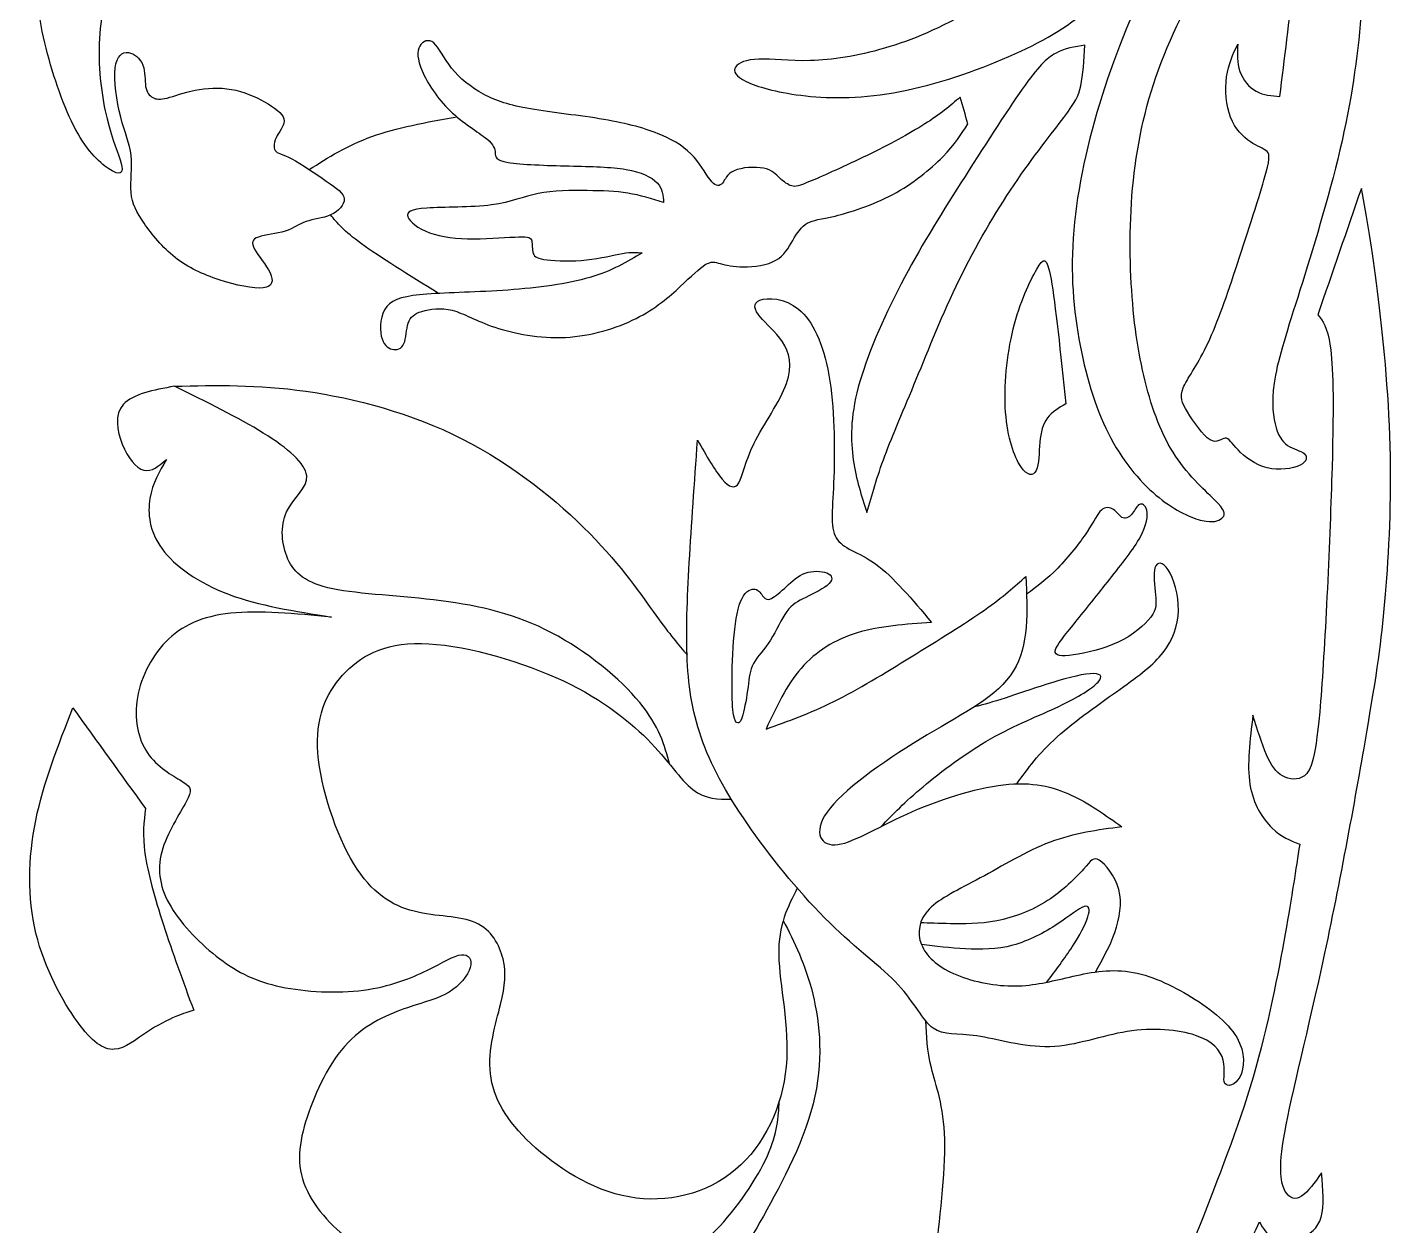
# Model space of a CAD drawing. Header units: millimetres. Extents: x 165 to 400, y 201 to 408.
# Drawn here: x 168.69 to 206.57, y 275.17 to 308.45 of the extents above; entities that cross this region are included whole.
import ezdxf

# ---------------------------------------------------------------- set-up
doc = ezdxf.new("R2010")
doc.units = ezdxf.units.MM
doc.layers.add('DV1_Layer_1', color=7, linetype='Continuous')

msp = doc.modelspace()

# ---------------------------------------------------------------- linework, layer by layer
at = {"layer": 'DV1_Layer_1', "color": 7, "linetype": 'Continuous'}
for points, knots in [([(176.991, 325.722), (176.309, 325.441), (175.386, 324.596), (173.395, 322.21), (172.327, 320.669), (171.489, 319.229), (170.65, 317.79), (170.042, 316.452), (169.625, 314.933), (169.208, 313.413), (168.984, 311.712), (168.949, 310.453), (168.914, 309.194), (169.069, 308.377), (169.297, 307.564), (169.524, 306.751), (169.825, 305.941), (170.163, 305.391), (170.5, 304.841), (170.874, 304.551), (171.089, 304.447), (171.304, 304.343), (171.361, 304.426), (171.297, 304.671), (171.233, 304.915), (171.05, 305.321), (170.906, 305.907), (170.763, 306.493), (170.659, 307.26), (170.716, 308.748), (170.876, 309.47), (171.044, 309.859), (171.212, 310.247), (171.386, 310.302), (171.575, 310.193), (171.763, 310.084), (171.965, 309.811), (172.167, 309.538), (172.352, 309.872), (172.538, 310.205), (172.746, 310.622), (172.955, 311.04), (173.186, 311.541), (173.375, 311.784), (173.563, 312.026), (173.709, 312.009), (173.809, 311.867), (173.91, 311.724), (173.966, 311.456), (174.022, 311.188), (174.309, 311.384), (174.595, 311.581), (174.888, 311.942), (175.18, 312.302), (175.479, 312.826), (175.713, 313.218), (175.947, 313.61), (176.116, 313.871), (176.286, 314.133), (176.405, 313.79), (176.525, 313.446), (176.693, 313.338), (176.862, 313.23), (177.079, 313.356), (177.267, 313.75), (177.454, 314.144), (177.613, 314.805), (177.69, 315.281), (177.768, 315.757), (177.766, 316.048), (177.948, 316.121), (178.13, 316.194), (178.497, 316.049), (178.746, 316.138), (178.995, 316.227), (179.126, 316.55), (179.165, 317.04), (179.204, 317.529), (179.149, 318.185), (179.149, 318.537), (179.15, 318.888), (179.204, 318.935), (179.459, 318.999), (179.659, 319.017), (179.787, 319.243), (179.915, 319.47), (179.972, 319.904), (179.889, 320.343), (179.806, 320.782), (179.584, 321.225), (179.604, 321.576), (179.624, 321.926), (179.886, 322.185), (179.98, 322.376), (180.074, 322.567), (179.999, 322.69), (179.919, 323.044), (179.84, 323.398), (179.756, 323.982), (179.529, 324.42), (179.302, 324.857), (178.931, 325.148), (178.524, 325.434), (178.117, 325.721), (177.674, 326.003), (176.991, 325.722)], [0, 0, 0, 0, 0.027027, 0.027027, 0.054054, 0.054054, 0.054054, 0.081081, 0.081081, 0.081081, 0.108108, 0.108108, 0.108108, 0.135135, 0.135135, 0.135135, 0.162162, 0.162162, 0.162162, 0.189189, 0.189189, 0.189189, 0.216216, 0.216216, 0.216216, 0.243243, 0.243243, 0.243243, 0.27027, 0.27027, 0.297297, 0.297297, 0.297297, 0.324324, 0.324324, 0.324324, 0.351351, 0.351351, 0.351351, 0.378378, 0.378378, 0.378378, 0.405405, 0.405405, 0.405405, 0.432432, 0.432432, 0.432432, 0.459459, 0.459459, 0.459459, 0.486486, 0.486486, 0.486486, 0.513514, 0.513514, 0.513514, 0.540541, 0.540541, 0.540541, 0.567568, 0.567568, 0.567568, 0.594595, 0.594595, 0.594595, 0.621622, 0.621622, 0.621622, 0.648649, 0.648649, 0.648649, 0.675676, 0.675676, 0.675676, 0.702703, 0.702703, 0.702703, 0.72973, 0.72973, 0.72973, 0.756757, 0.756757, 0.783784, 0.783784, 0.783784, 0.810811, 0.810811, 0.810811, 0.837838, 0.837838, 0.837838, 0.864865, 0.864865, 0.864865, 0.891892, 0.891892, 0.891892, 0.918919, 0.918919, 0.918919, 0.945946, 0.945946, 0.945946, 1, 1, 1, 1]), ([(200.656, 313.747), (200.895, 314.257), (201.378, 315.178), (201.861, 316.098), (202.369, 315.828), (202.876, 315.557), (203.384, 315.286), (202.87, 314.094), (202.356, 312.902), (202.068, 312.261), (201.78, 311.621), (201.717, 311.532), (201.747, 311.285), (201.841, 311.128), (201.578, 310.5), (201.315, 309.872), (200.695, 308.774), (200.255, 307.684), (199.815, 306.594), (199.555, 305.512), (199.423, 304.403), (199.29, 303.294), (199.287, 302.158), (199.353, 301.152), (199.419, 300.145), (199.555, 299.269), (199.764, 298.48), (199.972, 297.692), (200.254, 296.992), (200.641, 296.439), (201.028, 295.886), (201.521, 295.48), (201.98, 294.984), (201.946, 294.894), (201.854, 294.82), (201.761, 294.745), (201.61, 294.686), (201.314, 294.755), (201.018, 294.823), (200.577, 295.019), (199.65, 295.767), (199.163, 296.318), (198.777, 297.04), (198.392, 297.761), (198.107, 298.651), (197.92, 299.621), (197.733, 300.59), (197.644, 301.638), (197.744, 302.816), (197.844, 303.994), (198.133, 305.303), (198.529, 306.558), (198.926, 307.813), (199.43, 309.015), (200.296, 310.568), (200.658, 310.92), (200.797, 311.17), (200.936, 311.42), (200.852, 311.568), (200.699, 311.619), (200.547, 311.669), (200.326, 311.621), (200.104, 311.42), (199.883, 311.218), (199.66, 310.861), (199.343, 310.399), (199.027, 309.936), (198.617, 309.368), (198.035, 308.873), (197.454, 308.378), (196.701, 307.957), (195.77, 307.564), (194.839, 307.171), (193.729, 306.806), (191.745, 306.461), (190.869, 306.479), (190.17, 306.565), (189.472, 306.651), (188.95, 306.804), (188.652, 306.95), (188.354, 307.096), (188.279, 307.234), (188.353, 307.35), (188.427, 307.466), (188.65, 307.559), (189.004, 307.57), (189.358, 307.582), (189.843, 307.512), (191.029, 307.547), (191.73, 307.651), (192.491, 307.873), (193.251, 308.094), (194.07, 308.431), (194.927, 308.958), (195.783, 309.485), (196.677, 310.202), (197.417, 310.919), (198.156, 311.636), (198.741, 312.354), (199.128, 312.723), (199.516, 313.092), (199.706, 313.114), (199.869, 313.077), (200.032, 313.04), (200.168, 312.944), (200.257, 312.928), (200.346, 312.911), (200.388, 312.974), (200.406, 313.055), (200.424, 313.136), (200.418, 313.236), (200.656, 313.747)], [0, 0, 0, 0, 0.025, 0.025, 0.025, 0.05, 0.05, 0.05, 0.075, 0.075, 0.075, 0.1, 0.1, 0.125, 0.125, 0.125, 0.15, 0.15, 0.15, 0.175, 0.175, 0.175, 0.2, 0.2, 0.2, 0.225, 0.225, 0.225, 0.25, 0.25, 0.25, 0.275, 0.275, 0.3, 0.3, 0.3, 0.325, 0.325, 0.325, 0.35, 0.35, 0.375, 0.375, 0.375, 0.4, 0.4, 0.4, 0.425, 0.425, 0.425, 0.45, 0.45, 0.45, 0.475, 0.475, 0.5, 0.5, 0.5, 0.525, 0.525, 0.525, 0.55, 0.55, 0.55, 0.575, 0.575, 0.575, 0.6, 0.6, 0.6, 0.625, 0.625, 0.625, 0.65, 0.65, 0.675, 0.675, 0.675, 0.7, 0.7, 0.7, 0.725, 0.725, 0.725, 0.75, 0.75, 0.75, 0.775, 0.775, 0.8, 0.8, 0.8, 0.825, 0.825, 0.825, 0.85, 0.85, 0.85, 0.875, 0.875, 0.875, 0.9, 0.9, 0.9, 0.925, 0.925, 0.925, 0.95, 0.95, 0.95, 1, 1, 1, 1]), ([(203.025, 304.211), (202.858, 303.634), (202.53, 302.609), (202.238, 301.732), (201.945, 300.855), (201.689, 300.127), (201.424, 299.586), (201.159, 299.045), (200.887, 298.69), (200.783, 298.439), (200.678, 298.188), (200.742, 298.04), (200.906, 297.771), (201.07, 297.503), (201.334, 297.113), (201.529, 296.997), (201.724, 296.882), (201.849, 297.042), (201.949, 297.047), (202.049, 297.053), (202.123, 296.906), (202.305, 296.718), (202.487, 296.531), (202.777, 296.303), (203.112, 296.22), (203.448, 296.136), (203.828, 296.197), (204.026, 296.295), (204.224, 296.393), (204.239, 296.529), (204.143, 296.614), (204.047, 296.699), (203.839, 296.733), (203.679, 296.842), (203.519, 296.952), (203.406, 297.137), (203.333, 297.444), (203.261, 297.751), (203.227, 298.179), (203.345, 298.798), (203.464, 299.417), (203.734, 300.226), (204.091, 301.364), (204.448, 302.502), (204.892, 303.97), (205.192, 305.3), (205.492, 306.631), (205.647, 307.826), (205.736, 308.973), (205.825, 310.12), (205.847, 311.218), (205.869, 312.317), (205.328, 312.48), (204.786, 312.643), (204.245, 312.805), (204.116, 311.773), (203.987, 310.741), (203.857, 309.696), (203.727, 308.65), (203.597, 307.591), (203.467, 306.532), (203.239, 306.549), (203.01, 306.565), (202.81, 306.676), (202.61, 306.787), (202.439, 306.992), (202.358, 307.226), (202.278, 307.461), (202.288, 307.724), (202.298, 307.987), (202.168, 307.71), (202.038, 307.432), (201.989, 307.075), (201.941, 306.717), (201.974, 306.28), (202.227, 305.627), (202.448, 305.411), (202.647, 305.277), (202.846, 305.143), (203.024, 305.092), (203.11, 305.003), (203.196, 304.914), (203.191, 304.787), (203.025, 304.211)], [0, 0, 0, 0, 0.034483, 0.034483, 0.034483, 0.068966, 0.068966, 0.068966, 0.103448, 0.103448, 0.103448, 0.137931, 0.137931, 0.137931, 0.172414, 0.172414, 0.172414, 0.206897, 0.206897, 0.206897, 0.241379, 0.241379, 0.241379, 0.275862, 0.275862, 0.275862, 0.310345, 0.310345, 0.310345, 0.344828, 0.344828, 0.344828, 0.37931, 0.37931, 0.37931, 0.413793, 0.413793, 0.413793, 0.448276, 0.448276, 0.448276, 0.482759, 0.482759, 0.482759, 0.517241, 0.517241, 0.517241, 0.551724, 0.551724, 0.551724, 0.586207, 0.586207, 0.586207, 0.62069, 0.62069, 0.62069, 0.655172, 0.655172, 0.655172, 0.689655, 0.689655, 0.689655, 0.724138, 0.724138, 0.724138, 0.758621, 0.758621, 0.758621, 0.793103, 0.793103, 0.793103, 0.827586, 0.827586, 0.827586, 0.862069, 0.862069, 0.896552, 0.896552, 0.896552, 0.931034, 0.931034, 0.931034, 1, 1, 1, 1]), ([(194.805, 305.772), (194.625, 305.487), (194.445, 305.202), (194.108, 304.858), (193.771, 304.515), (193.278, 304.112), (192.719, 303.812), (192.159, 303.512), (191.535, 303.314), (191.123, 303.213), (190.71, 303.113), (190.511, 303.11), (190.348, 303.015), (190.185, 302.921), (190.059, 302.734), (189.941, 302.533), (189.824, 302.332), (189.716, 302.118), (189.477, 301.984), (189.238, 301.851), (188.868, 301.799), (188.579, 301.799), (188.29, 301.799), (188.083, 301.852), (187.931, 301.893), (187.778, 301.934), (187.679, 301.964), (187.516, 301.865), (187.353, 301.766), (186.897, 301.308), (186.135, 300.641), (185.049, 300.094), (184.343, 299.881), (183.63, 299.844), (182.917, 299.808), (182.195, 299.949), (181.669, 300.125), (181.143, 300.301), (180.813, 300.511), (180.492, 300.594), (180.172, 300.677), (179.862, 300.632), (179.65, 300.566), (179.438, 300.5), (179.325, 300.413), (179.269, 300.242), (179.213, 300.071), (179.213, 299.817), (179.082, 299.521), (178.82, 299.439), (178.569, 299.647), (178.468, 300.113), (178.491, 300.476), (178.857, 300.919), (179.199, 300.999), (180.377, 301.088), (181.214, 301.098), (182.042, 301.158), (182.871, 301.218), (183.692, 301.328), (184.93, 301.688), (185.348, 301.939), (185.766, 302.189), (185.617, 302.203), (185.468, 302.217), (184.967, 302.133), (184.615, 302.035), (184.22, 301.993), (183.825, 301.951), (183.388, 301.965), (183.125, 301.996), (182.862, 302.027), (182.775, 302.075), (182.703, 302.278), (182.718, 302.432), (182.697, 302.523), (182.676, 302.615), (182.617, 302.644), (182.059, 302.625), (181.559, 302.578), (181.091, 302.579), (180.623, 302.58), (180.187, 302.63), (179.529, 302.869), (179.307, 303.058), (179.258, 303.191), (179.208, 303.325), (179.33, 303.403), (179.785, 303.434), (180.239, 303.465), (181.025, 303.449), (182.136, 303.595), (182.46, 303.757), (183.293, 303.922), (183.801, 303.924), (184.234, 303.919), (184.667, 303.914), (185.025, 303.903), (185.366, 303.847), (185.708, 303.79), (186.033, 303.689), (186.357, 303.588), (186.345, 303.779), (186.332, 303.97), (186.179, 304.134), (186.026, 304.298), (185.733, 304.435), (185.317, 304.507), (184.902, 304.579), (184.364, 304.587), (183.111, 304.618), (182.395, 304.641), (181.683, 304.764), (181.686, 304.864), (181.68, 304.968), (181.674, 305.073), (181.659, 305.183), (181.214, 305.542), (180.786, 305.792), (180.431, 306.135), (180.075, 306.478), (179.793, 306.914), (179.652, 307.241), (179.51, 307.568), (179.508, 307.787), (179.588, 307.929), (179.668, 308.072), (179.83, 308.14), (179.975, 308.022), (180.12, 307.903), (180.248, 307.599), (180.471, 307.32), (180.694, 307.04), (181.013, 306.784), (181.359, 306.596), (181.706, 306.408), (182.079, 306.287), (183.247, 306.086), (184.04, 306.006), (185.356, 305.783), (185.878, 305.639), (186.285, 305.467), (186.692, 305.295), (186.983, 305.095), (187.202, 304.847), (187.422, 304.599), (187.57, 304.303), (187.818, 304.023), (187.918, 304.038), (187.991, 304.126), (188.064, 304.215), (188.11, 304.377), (188.318, 304.471), (188.526, 304.564), (188.895, 304.588), (189.369, 304.492), (189.474, 304.37), (189.584, 304.267), (189.695, 304.163), (189.811, 304.078), (189.915, 304.047), (190.018, 304.016), (190.109, 304.041), (190.458, 304.189), (190.807, 304.337), (191.415, 304.608), (192.008, 304.898), (192.602, 305.188), (193.181, 305.497), (193.61, 305.769), (194.039, 306.042), (194.316, 306.279), (194.594, 306.515), (194.665, 306.268), (194.735, 306.02), (194.805, 305.772)], [0, 0, 0, 0, 0.014925, 0.014925, 0.014925, 0.029851, 0.029851, 0.029851, 0.044776, 0.044776, 0.044776, 0.059701, 0.059701, 0.059701, 0.074627, 0.074627, 0.074627, 0.089552, 0.089552, 0.089552, 0.104478, 0.104478, 0.104478, 0.119403, 0.119403, 0.119403, 0.134328, 0.134328, 0.134328, 0.149254, 0.164179, 0.164179, 0.179104, 0.179104, 0.179104, 0.19403, 0.19403, 0.19403, 0.208955, 0.208955, 0.208955, 0.223881, 0.223881, 0.223881, 0.238806, 0.238806, 0.238806, 0.253731, 0.253731, 0.268657, 0.283582, 0.283582, 0.298507, 0.298507, 0.313433, 0.313433, 0.328358, 0.328358, 0.328358, 0.343284, 0.343284, 0.358209, 0.358209, 0.358209, 0.373134, 0.373134, 0.38806, 0.38806, 0.38806, 0.402985, 0.402985, 0.402985, 0.41791, 0.41791, 0.432836, 0.432836, 0.432836, 0.447761, 0.447761, 0.462687, 0.462687, 0.462687, 0.477612, 0.477612, 0.492537, 0.492537, 0.492537, 0.507463, 0.507463, 0.507463, 0.522388, 0.522388, 0.537313, 0.537313, 0.552239, 0.552239, 0.552239, 0.567164, 0.567164, 0.567164, 0.58209, 0.58209, 0.58209, 0.597015, 0.597015, 0.597015, 0.61194, 0.61194, 0.61194, 0.626866, 0.626866, 0.641791, 0.641791, 0.656716, 0.656716, 0.656716, 0.671642, 0.671642, 0.686567, 0.686567, 0.686567, 0.701493, 0.701493, 0.701493, 0.716418, 0.716418, 0.716418, 0.731343, 0.731343, 0.731343, 0.746269, 0.746269, 0.746269, 0.761194, 0.761194, 0.761194, 0.776119, 0.776119, 0.791045, 0.791045, 0.80597, 0.80597, 0.80597, 0.820896, 0.820896, 0.820896, 0.835821, 0.835821, 0.850746, 0.850746, 0.850746, 0.865672, 0.865672, 0.865672, 0.880597, 0.880597, 0.895522, 0.895522, 0.895522, 0.910448, 0.910448, 0.910448, 0.925373, 0.925373, 0.925373, 0.940299, 0.940299, 0.940299, 0.955224, 0.955224, 0.955224, 0.970149, 0.970149, 0.970149, 1, 1, 1, 1]), ([(171.133, 307.326), (171.093, 306.984), (171.174, 306.399), (171.285, 305.961), (171.397, 305.523), (171.539, 305.232), (171.575, 304.897), (171.612, 304.561), (171.545, 304.18), (171.573, 303.869), (171.601, 303.557), (171.724, 303.316), (172.146, 302.706), (172.445, 302.338), (172.799, 302.059), (173.154, 301.78), (173.566, 301.59), (174.022, 301.442), (174.478, 301.293), (174.979, 301.186), (175.242, 301.217), (175.506, 301.249), (175.533, 301.418), (175.33, 301.85), (175.101, 302.113), (175.001, 302.293), (174.902, 302.473), (174.932, 302.569), (175.11, 302.63), (175.289, 302.691), (175.616, 302.717), (175.851, 302.792), (176.087, 302.867), (176.375, 303.113), (176.895, 303.145), (177.328, 303.344), (177.501, 303.527), (177.49, 303.686), (177.48, 303.844), (177.285, 303.979), (176.991, 304.183), (176.696, 304.387), (176.301, 304.661), (176.034, 304.8), (175.767, 304.94), (175.628, 304.944), (175.515, 305.118), (175.541, 305.288), (175.627, 305.446), (175.713, 305.605), (175.858, 305.752), (175.818, 305.908), (175.777, 306.065), (175.551, 306.23), (175.011, 306.533), (174.697, 306.671), (174.024, 306.79), (173.664, 306.771), (173.035, 306.645), (172.765, 306.538), (172.382, 306.441), (172.27, 306.45), (172.175, 306.502), (172.081, 306.554), (171.929, 306.741), (171.973, 307.217), (171.9, 307.405), (171.828, 307.593), (171.66, 307.731), (171.497, 307.75), (171.333, 307.769), (171.173, 307.669), (171.133, 307.326)], [0, 0, 0, 0, 0.034483, 0.034483, 0.034483, 0.068966, 0.068966, 0.068966, 0.103448, 0.103448, 0.103448, 0.137931, 0.137931, 0.172414, 0.172414, 0.172414, 0.206897, 0.206897, 0.206897, 0.241379, 0.241379, 0.241379, 0.275862, 0.275862, 0.310345, 0.310345, 0.310345, 0.344828, 0.344828, 0.344828, 0.37931, 0.37931, 0.37931, 0.413793, 0.448276, 0.448276, 0.482759, 0.482759, 0.482759, 0.517241, 0.517241, 0.517241, 0.551724, 0.551724, 0.551724, 0.586207, 0.586207, 0.62069, 0.62069, 0.62069, 0.655172, 0.655172, 0.655172, 0.689655, 0.689655, 0.724138, 0.724138, 0.758621, 0.758621, 0.793103, 0.793103, 0.827586, 0.827586, 0.827586, 0.862069, 0.896552, 0.896552, 0.896552, 0.931034, 0.931034, 0.931034, 1, 1, 1, 1]), ([(197.47, 305.951), (197.156, 305.534), (196.622, 304.869), (196.09, 304.082), (195.557, 303.295), (195.024, 302.385), (194.105, 300.496), (193.719, 299.518), (193.028, 297.841), (192.722, 297.142), (192.5, 296.549), (192.279, 295.956), (192.141, 295.47), (192.002, 294.983), (191.852, 295.441), (191.702, 295.899), (191.624, 296.442), (191.545, 296.985), (191.537, 297.614), (191.763, 298.457), (191.988, 299.301), (192.447, 300.358), (192.952, 301.328), (193.457, 302.298), (194.009, 303.18), (194.613, 304.133), (195.217, 305.087), (195.873, 306.111), (196.316, 306.737), (196.758, 307.364), (196.986, 307.593), (197.24, 307.73), (197.494, 307.868), (197.775, 307.913), (198.055, 307.959), (198.029, 307.542), (198.003, 307.124), (197.942, 306.831), (197.881, 306.538), (197.785, 306.368), (197.47, 305.951)], [0, 0, 0, 0, 0.066667, 0.066667, 0.066667, 0.133333, 0.133333, 0.2, 0.2, 0.266667, 0.266667, 0.266667, 0.333333, 0.333333, 0.333333, 0.4, 0.4, 0.4, 0.466667, 0.466667, 0.466667, 0.533333, 0.533333, 0.533333, 0.6, 0.6, 0.6, 0.666667, 0.666667, 0.666667, 0.733333, 0.733333, 0.733333, 0.8, 0.8, 0.8, 0.866667, 0.866667, 0.866667, 1, 1, 1, 1]), ([(176.522, 304.503), (177.046, 304.839), (177.572, 305.175), (178.253, 305.419), (178.936, 305.664), (179.775, 305.817), (180.614, 305.97)], [0, 0, 0, 0, 0.333333, 0.333333, 0.333333, 1, 1, 1, 1]), ([(205.917, 289.096), (205.634, 287.424), (205.178, 284.894), (204.718, 282.746), (204.257, 280.598), (203.791, 278.831), (203.601, 277.765), (203.411, 276.699), (203.496, 276.332), (203.618, 276.129), (203.74, 275.925), (203.897, 275.884), (204.071, 275.996), (204.245, 276.109), (204.434, 276.375), (204.623, 276.642), (204.666, 276.186), (204.708, 275.731), (204.616, 275.415), (204.525, 275.1), (204.299, 274.926), (203.775, 274.761), (203.477, 274.77), (203.281, 274.858), (203.085, 274.946), (202.992, 275.113), (202.899, 275.279), (202.399, 274.205), (201.9, 273.13), (201.2, 271.753), (200.5, 270.376), (199.6, 268.696), (198.993, 267.679), (198.387, 266.662), (198.075, 266.309), (197.762, 265.955), (197.35, 266.114), (196.938, 266.272), (196.526, 266.431), (197.352, 267.731), (198.179, 269.032), (199.005, 270.332), (198.753, 270.522), (198.502, 270.712), (198.325, 271.045), (198.149, 271.378), (198.048, 271.853), (198.062, 272.216), (198.075, 272.579), (198.205, 272.83), (198.334, 273.08), (198.4, 272.733), (198.466, 272.385), (198.617, 272.171), (198.769, 271.957), (199.005, 271.877), (199.253, 271.86), (199.501, 271.843), (199.762, 271.889), (200.081, 272.425), (200.4, 272.96), (201.156, 275.008), (202.3, 277.861), (202.724, 279.302), (203.147, 280.742), (203.422, 282.197), (203.613, 283.276), (203.804, 284.356), (203.91, 285.062), (204.017, 285.767), (203.762, 285.866), (203.507, 285.965), (203.247, 286.219), (202.988, 286.472), (202.725, 286.881), (202.548, 287.977), (202.634, 288.665), (202.72, 289.353), (202.844, 288.949), (202.968, 288.545), (203.224, 287.955), (203.357, 287.769), (203.542, 287.664), (203.727, 287.558), (203.965, 287.532), (204.149, 287.671), (204.334, 287.811), (204.465, 288.116), (204.597, 289.738), (204.729, 291.361), (204.861, 294.301), (204.915, 296.226), (204.969, 298.151), (204.944, 299.06), (204.786, 300.138), (204.653, 300.306), (204.52, 300.473), (204.923, 301.642), (205.326, 302.811), (205.729, 303.979), (205.877, 303.157), (206.025, 302.334), (206.178, 301.129), (206.331, 299.925), (206.489, 298.339), (206.531, 296.82), (206.572, 295.301), (206.497, 293.849), (206.403, 292.716), (206.31, 291.583), (206.2, 290.769), (205.917, 289.096)], [0, 0, 0, 0, 0.025, 0.025, 0.025, 0.05, 0.05, 0.05, 0.075, 0.075, 0.075, 0.1, 0.1, 0.1, 0.125, 0.125, 0.125, 0.15, 0.15, 0.15, 0.175, 0.175, 0.2, 0.2, 0.2, 0.225, 0.225, 0.225, 0.25, 0.25, 0.25, 0.275, 0.275, 0.275, 0.3, 0.3, 0.3, 0.325, 0.325, 0.325, 0.35, 0.35, 0.35, 0.375, 0.375, 0.375, 0.4, 0.4, 0.4, 0.425, 0.425, 0.425, 0.45, 0.45, 0.45, 0.475, 0.475, 0.475, 0.5, 0.5, 0.5, 0.525, 0.55, 0.55, 0.55, 0.575, 0.575, 0.575, 0.6, 0.6, 0.6, 0.625, 0.625, 0.625, 0.65, 0.65, 0.675, 0.675, 0.675, 0.7, 0.7, 0.725, 0.725, 0.725, 0.75, 0.75, 0.75, 0.775, 0.775, 0.775, 0.8, 0.8, 0.8, 0.825, 0.825, 0.85, 0.85, 0.85, 0.875, 0.875, 0.875, 0.9, 0.9, 0.9, 0.925, 0.925, 0.925, 0.95, 0.95, 0.95, 1, 1, 1, 1]), ([(180.106, 301.064), (179.289, 301.569), (178.472, 302.075), (177.973, 302.438), (177.474, 302.801), (177.293, 303.023), (177.111, 303.245)], [0, 0, 0, 0, 0.333333, 0.333333, 0.333333, 1, 1, 1, 1]), ([(196.717, 301.735), (196.53, 301.41), (196.248, 300.819), (196.066, 300.084), (195.884, 299.349), (195.8, 298.47), (195.853, 297.764), (195.905, 297.058), (196.094, 296.525), (196.273, 296.256), (196.452, 295.987), (196.621, 295.981), (196.702, 296.147), (196.783, 296.312), (196.776, 296.649), (196.802, 296.93), (196.827, 297.211), (196.886, 297.436), (197.138, 297.773), (197.331, 297.885), (197.525, 297.997), (197.379, 299.392), (197.233, 300.787), (197.114, 301.455), (196.995, 302.122), (196.903, 302.061), (196.717, 301.735)], [0, 0, 0, 0, 0.1, 0.1, 0.1, 0.2, 0.2, 0.2, 0.3, 0.3, 0.3, 0.4, 0.4, 0.4, 0.5, 0.5, 0.5, 0.6, 0.6, 0.7, 0.7, 0.7, 0.8, 0.8, 0.8, 1, 1, 1, 1]), ([(188.798, 286.171), (189.421, 285.287), (190.22, 284.317), (190.969, 283.584), (191.717, 282.851), (192.416, 282.356), (192.874, 281.86), (193.333, 281.364), (193.553, 280.866), (193.844, 280.657), (194.135, 280.448), (194.496, 280.527), (195.051, 280.446), (195.605, 280.365), (196.353, 280.123), (197.081, 280.145), (197.808, 280.167), (198.516, 280.454), (199.227, 280.567), (199.939, 280.681), (200.654, 280.622), (201.125, 280.461), (201.597, 280.301), (201.826, 280.039), (201.965, 279.508), (201.875, 279.238), (201.941, 279.127), (202.006, 279.016), (202.227, 279.063), (202.356, 279.304), (202.484, 279.545), (202.521, 279.981), (202.268, 280.407), (202.016, 280.833), (201.474, 281.25), (200.909, 281.586), (200.345, 281.922), (199.169, 282.432), (197.482, 282.05), (196.557, 281.825), (195.482, 281.841), (194.87, 281.969), (194.41, 282.175), (193.95, 282.38), (193.642, 282.663), (193.515, 282.985), (193.388, 283.307), (193.442, 283.669), (194.022, 284.268), (194.549, 284.506), (195.149, 284.832), (195.749, 285.158), (196.422, 285.573), (197.089, 285.824), (197.756, 286.076), (198.416, 286.164), (199.077, 286.252), (198.631, 286.575), (198.185, 286.898), (197.168, 287.367), (196.596, 287.512), (195.795, 287.42), (194.995, 287.327), (193.967, 286.996), (193.106, 286.606), (192.245, 286.215), (191.55, 285.765), (191.112, 285.751), (190.673, 285.738), (190.307, 286.586), (192.638, 288.184), (193.678, 288.805), (194.717, 289.426), (195.63, 289.87), (196.066, 290.574), (196.501, 291.278), (196.458, 292.242), (196.415, 293.207), (196.106, 292.926), (195.796, 292.645), (195.264, 292.271), (194.732, 291.898), (193.977, 291.431), (193.233, 290.973), (192.489, 290.515), (191.755, 290.066), (191.085, 289.733), (190.415, 289.4), (189.809, 289.183), (189.203, 288.966), (189.485, 289.575), (189.768, 290.184), (190.174, 290.652), (190.58, 291.121), (191.111, 291.449), (192.36, 291.828), (193.079, 291.878), (193.797, 291.927), (193.264, 292.562), (192.731, 293.197), (192.246, 293.549), (191.762, 293.901), (191.326, 293.969), (191.149, 294.275), (190.971, 294.58), (191.052, 295.123), (191.116, 296.793), (191.099, 297.92), (190.944, 298.798), (190.788, 299.675), (190.493, 300.302), (189.721, 300.945), (189.244, 300.96), (189.032, 300.876), (188.819, 300.792), (188.872, 300.609), (189.034, 300.413), (189.196, 300.217), (189.466, 300.008), (189.654, 299.72), (189.843, 299.433), (189.948, 299.066), (189.77, 298.563), (189.591, 298.059), (189.128, 297.42), (188.87, 296.901), (188.611, 296.382), (188.556, 295.984), (188.449, 295.806), (188.343, 295.627), (188.185, 295.669), (187.985, 295.902), (187.785, 296.136), (187.542, 296.561), (187.3, 296.987), (187.215, 295.809), (187.13, 294.63), (187.07, 293.596), (187.011, 292.562), (186.977, 291.672), (187.055, 290.07), (187.167, 289.358), (187.447, 288.604), (187.727, 287.85), (188.174, 287.054), (188.798, 286.171)], [0, 0, 0, 0, 0.018519, 0.018519, 0.018519, 0.037037, 0.037037, 0.037037, 0.055556, 0.055556, 0.055556, 0.074074, 0.074074, 0.074074, 0.092593, 0.092593, 0.092593, 0.111111, 0.111111, 0.111111, 0.12963, 0.12963, 0.12963, 0.148148, 0.148148, 0.166667, 0.166667, 0.166667, 0.185185, 0.185185, 0.185185, 0.203704, 0.203704, 0.203704, 0.222222, 0.222222, 0.222222, 0.240741, 0.259259, 0.277778, 0.277778, 0.296296, 0.296296, 0.296296, 0.314815, 0.314815, 0.314815, 0.333333, 0.333333, 0.351852, 0.351852, 0.351852, 0.37037, 0.37037, 0.37037, 0.388889, 0.388889, 0.388889, 0.407407, 0.407407, 0.425926, 0.425926, 0.425926, 0.444444, 0.444444, 0.444444, 0.462963, 0.462963, 0.462963, 0.481481, 0.5, 0.5, 0.5, 0.518519, 0.518519, 0.518519, 0.537037, 0.537037, 0.537037, 0.555556, 0.555556, 0.555556, 0.574074, 0.574074, 0.574074, 0.592593, 0.592593, 0.592593, 0.611111, 0.611111, 0.611111, 0.62963, 0.62963, 0.62963, 0.648148, 0.648148, 0.666667, 0.666667, 0.666667, 0.685185, 0.685185, 0.685185, 0.703704, 0.703704, 0.703704, 0.722222, 0.722222, 0.740741, 0.740741, 0.740741, 0.759259, 0.759259, 0.777778, 0.777778, 0.777778, 0.796296, 0.796296, 0.796296, 0.814815, 0.814815, 0.814815, 0.833333, 0.833333, 0.833333, 0.851852, 0.851852, 0.851852, 0.87037, 0.87037, 0.87037, 0.888889, 0.888889, 0.888889, 0.907407, 0.907407, 0.907407, 0.925926, 0.925926, 0.925926, 0.944444, 0.944444, 0.962963, 0.962963, 0.962963, 1, 1, 1, 1]), ([(186.531, 287.979), (186.384, 288.513), (186.237, 289.048), (185.696, 289.703), (185.154, 290.358), (184.218, 291.133), (183.247, 291.641), (182.275, 292.149), (181.269, 292.39), (180.179, 292.529), (179.089, 292.669), (177.915, 292.706), (177.17, 292.862), (176.424, 293.017), (176.106, 293.291), (175.927, 293.687), (175.748, 294.084), (175.708, 294.603), (175.892, 294.997), (176.076, 295.391), (176.485, 295.66), (176.412, 296.344), (175.93, 296.759), (175.244, 297.185), (174.558, 297.611), (173.669, 298.049), (172.779, 298.486), (173.926, 298.513), (175.072, 298.54), (177.785, 298.154), (179.353, 297.74), (180.759, 297.028), (182.166, 296.315), (183.412, 295.303), (184.308, 294.393), (185.204, 293.483), (185.751, 292.675), (186.143, 292.13), (186.534, 291.586), (186.772, 291.306), (187.009, 291.026)], [0, 0, 0, 0, 0.066667, 0.066667, 0.066667, 0.133333, 0.133333, 0.133333, 0.2, 0.2, 0.2, 0.266667, 0.266667, 0.266667, 0.333333, 0.333333, 0.333333, 0.4, 0.4, 0.4, 0.466667, 0.466667, 0.533333, 0.533333, 0.533333, 0.6, 0.6, 0.6, 0.666667, 0.666667, 0.733333, 0.733333, 0.733333, 0.8, 0.8, 0.8, 0.866667, 0.866667, 0.866667, 1, 1, 1, 1]), ([(172.779, 298.486), (172.198, 298.377), (171.616, 298.269), (171.362, 297.986), (171.107, 297.703), (171.179, 297.247), (171.329, 296.874), (171.479, 296.501), (171.707, 296.212), (171.924, 296.155), (172.14, 296.098), (172.346, 296.273), (172.552, 296.449), (172.36, 296.119), (172.169, 295.788), (172.098, 295.373), (172.027, 294.957), (172.128, 293.954), (173.447, 293.021), (174.281, 292.708), (175.115, 292.396), (176.125, 292.236), (177.135, 292.077), (176.133, 292.172), (175.131, 292.268), (174.341, 292.184), (173.551, 292.1), (172.973, 291.837), (172.538, 291.392), (172.103, 290.947), (171.81, 290.32), (171.733, 289.736), (171.656, 289.152), (171.794, 288.612), (172.079, 288.235), (172.363, 287.858), (172.793, 287.644), (173.021, 287.496), (173.25, 287.348), (173.276, 287.265), (173.105, 286.948), (172.933, 286.631), (172.564, 286.079), (172.285, 285.034), (172.375, 284.54), (172.684, 284.026), (172.993, 283.512), (173.52, 282.977), (174.546, 282.199), (175.045, 281.956), (175.731, 281.811), (176.418, 281.667), (177.292, 281.621), (178.023, 281.716), (178.753, 281.81), (179.34, 282.046), (179.786, 282.264), (180.233, 282.481), (180.539, 282.68), (180.744, 282.701), (180.949, 282.722), (181.052, 282.564), (180.989, 282.344), (180.926, 282.123), (180.696, 281.839), (180.4, 281.658), (180.104, 281.477), (179.743, 281.397), (178.744, 281.056), (178.107, 280.795), (177.593, 280.257), (177.08, 279.719), (176.69, 278.905), (176.459, 278.189), (176.227, 277.474), (176.154, 276.859), (176.414, 276.246), (176.675, 275.633), (177.269, 275.024), (177.755, 274.713), (178.241, 274.402), (178.619, 274.39), (178.922, 274.262), (179.226, 274.134), (179.456, 273.891), (179.588, 273.169), (179.49, 272.69), (179.749, 272.187), (180.009, 271.683), (180.626, 271.154), (181.071, 270.813), (181.516, 270.472), (181.788, 270.318), (182.637, 270.109), (183.212, 270.054), (183.607, 270.096), (184.002, 270.138), (184.217, 270.277), (184.461, 270.673), (184.705, 271.07), (184.979, 271.724), (185.468, 272.799), (185.683, 273.22), (186.117, 273.628), (186.551, 274.037), (187.203, 274.435), (187.804, 275.047), (188.405, 275.659), (188.955, 276.487), (189.24, 277.12), (189.526, 277.754), (189.548, 278.192), (189.569, 278.631)], [0, 0, 0, 0, 0.02439, 0.02439, 0.02439, 0.04878, 0.04878, 0.04878, 0.073171, 0.073171, 0.073171, 0.097561, 0.097561, 0.097561, 0.121951, 0.121951, 0.121951, 0.146341, 0.170732, 0.170732, 0.170732, 0.195122, 0.195122, 0.195122, 0.219512, 0.219512, 0.219512, 0.243902, 0.243902, 0.243902, 0.268293, 0.268293, 0.268293, 0.292683, 0.292683, 0.292683, 0.317073, 0.317073, 0.317073, 0.341463, 0.341463, 0.341463, 0.365854, 0.365854, 0.390244, 0.390244, 0.390244, 0.414634, 0.414634, 0.439024, 0.439024, 0.439024, 0.463415, 0.463415, 0.463415, 0.487805, 0.487805, 0.487805, 0.512195, 0.512195, 0.512195, 0.536585, 0.536585, 0.536585, 0.560976, 0.560976, 0.560976, 0.585366, 0.585366, 0.609756, 0.609756, 0.609756, 0.634146, 0.634146, 0.634146, 0.658537, 0.658537, 0.658537, 0.682927, 0.682927, 0.682927, 0.707317, 0.707317, 0.707317, 0.731707, 0.731707, 0.756098, 0.756098, 0.756098, 0.780488, 0.780488, 0.780488, 0.804878, 0.804878, 0.829268, 0.829268, 0.829268, 0.853659, 0.853659, 0.853659, 0.878049, 0.878049, 0.902439, 0.902439, 0.902439, 0.926829, 0.926829, 0.926829, 0.95122, 0.95122, 0.95122, 1, 1, 1, 1]), ([(196.164, 287.447), (196.469, 287.869), (196.775, 288.292), (197.28, 288.747), (197.785, 289.201), (198.491, 289.688), (199.034, 290.075), (199.576, 290.462), (199.956, 290.75), (200.49, 291.432), (200.644, 291.827), (200.651, 292.259), (200.657, 292.69), (200.516, 293.158), (200.215, 293.622), (200.055, 293.618), (199.999, 293.447), (199.943, 293.276), (199.99, 292.939), (200.015, 292.693), (200.04, 292.446), (200.045, 292.292), (199.882, 292.074), (199.719, 291.857), (199.39, 291.576), (198.979, 291.38), (198.568, 291.185), (198.076, 291.073), (197.736, 291.025), (197.395, 290.977), (197.207, 290.992), (197.232, 291.141), (197.258, 291.29), (197.498, 291.573), (197.785, 291.928), (198.073, 292.282), (198.408, 292.707), (198.742, 293.128), (199.077, 293.549), (199.412, 293.966), (199.776, 294.636), (199.835, 295.143), (199.64, 295.24), (199.569, 295.206), (199.497, 295.172), (199.453, 295.055), (199.38, 294.962), (199.307, 294.869), (199.205, 294.799), (199.116, 294.829), (199.028, 294.86), (198.953, 294.989), (198.851, 295.061), (198.749, 295.132), (198.62, 295.145), (198.512, 295.049), (198.404, 294.952), (198.316, 294.746), (198.116, 294.443), (197.915, 294.141), (197.601, 293.742), (197.302, 293.437), (197.003, 293.132), (196.719, 292.922), (196.435, 292.711)], [0, 0, 0, 0, 0.041667, 0.041667, 0.041667, 0.083333, 0.083333, 0.083333, 0.125, 0.125, 0.166667, 0.166667, 0.166667, 0.208333, 0.208333, 0.25, 0.25, 0.25, 0.291667, 0.291667, 0.291667, 0.333333, 0.333333, 0.333333, 0.375, 0.375, 0.375, 0.416667, 0.416667, 0.416667, 0.458333, 0.458333, 0.458333, 0.5, 0.5, 0.5, 0.541667, 0.541667, 0.541667, 0.583333, 0.583333, 0.625, 0.666667, 0.666667, 0.666667, 0.708333, 0.708333, 0.708333, 0.75, 0.75, 0.75, 0.791667, 0.791667, 0.791667, 0.833333, 0.833333, 0.833333, 0.875, 0.875, 0.875, 0.916667, 0.916667, 0.916667, 1, 1, 1, 1]), ([(188.558, 289.359), (188.61, 289.546), (188.667, 289.875), (188.702, 290.136), (188.737, 290.398), (188.749, 290.593), (188.853, 290.786), (188.958, 290.98), (189.154, 291.173), (189.323, 291.435), (189.491, 291.697), (189.633, 292.028), (189.78, 292.232), (189.927, 292.435), (190.079, 292.512), (190.304, 292.622), (190.529, 292.733), (190.827, 292.878), (191.08, 293.132), (191.035, 293.243), (190.888, 293.302), (190.742, 293.361), (190.493, 293.369), (190.29, 293.296), (190.086, 293.223), (189.926, 293.069), (189.769, 292.925), (189.612, 292.781), (189.458, 292.645), (189.352, 292.592), (189.246, 292.538), (189.187, 292.568), (189.128, 292.64), (189.069, 292.712), (189.008, 292.827), (188.903, 292.851), (188.797, 292.874), (188.645, 292.807), (188.535, 292.593), (188.425, 292.379), (188.357, 292.019), (188.315, 291.574), (188.273, 291.129), (188.258, 290.599), (188.257, 290.198), (188.257, 289.797), (188.271, 289.525), (188.3, 289.361), (188.328, 289.197), (188.371, 289.141), (188.415, 289.135), (188.46, 289.129), (188.506, 289.173), (188.558, 289.359)], [0, 0, 0, 0, 0.052632, 0.052632, 0.052632, 0.105263, 0.105263, 0.105263, 0.157895, 0.157895, 0.157895, 0.210526, 0.210526, 0.210526, 0.263158, 0.263158, 0.263158, 0.315789, 0.315789, 0.368421, 0.368421, 0.368421, 0.421053, 0.421053, 0.421053, 0.473684, 0.473684, 0.473684, 0.526316, 0.526316, 0.526316, 0.578947, 0.578947, 0.578947, 0.631579, 0.631579, 0.631579, 0.684211, 0.684211, 0.684211, 0.736842, 0.736842, 0.736842, 0.789474, 0.789474, 0.789474, 0.842105, 0.842105, 0.842105, 0.894737, 0.894737, 0.894737, 1, 1, 1, 1]), ([(190.07, 284.546), (189.805, 284.037), (189.54, 283.529), (189.554, 282.697), (189.569, 281.866), (189.863, 280.711), (189.658, 278.482), (189.159, 277.408), (187.554, 276.059), (186.449, 275.785), (185.4, 275.973), (184.352, 276.161), (183.361, 276.811), (181.996, 278.09), (181.622, 278.72), (181.475, 280.07), (181.928, 281.509), (181.994, 282.198), (181.899, 282.583), (181.805, 282.967), (181.582, 283.392), (181.141, 283.588), (180.701, 283.784), (180.042, 283.751), (179.431, 283.906), (178.819, 284.062), (178.255, 284.407), (177.759, 285.223), (177.262, 286.038), (176.833, 287.324), (176.761, 288.299), (176.689, 289.274), (176.973, 289.937), (177.909, 290.98), (178.561, 291.359), (180.71, 291.327), (182.208, 290.915), (183.363, 290.4), (184.519, 289.885), (185.331, 289.265), (185.907, 288.683), (186.482, 288.101), (186.819, 287.557), (187.168, 287.286), (187.518, 287.014), (187.878, 287.015), (188.239, 287.016)], [0, 0, 0, 0, 0.052632, 0.052632, 0.052632, 0.105263, 0.105263, 0.157895, 0.157895, 0.210526, 0.210526, 0.210526, 0.263158, 0.263158, 0.315789, 0.315789, 0.368421, 0.421053, 0.421053, 0.421053, 0.473684, 0.473684, 0.473684, 0.526316, 0.526316, 0.526316, 0.578947, 0.578947, 0.578947, 0.631579, 0.631579, 0.631579, 0.684211, 0.684211, 0.736842, 0.736842, 0.789474, 0.789474, 0.789474, 0.842105, 0.842105, 0.842105, 0.894737, 0.894737, 0.894737, 1, 1, 1, 1]), ([(192.399, 286.262), (192.726, 286.601), (193.053, 286.94), (193.56, 287.366), (194.067, 287.793), (194.754, 288.307), (195.436, 288.694), (196.118, 289.082), (196.795, 289.342), (197.333, 289.597), (197.87, 289.853), (198.268, 290.104), (198.421, 290.272), (198.575, 290.44), (198.483, 290.526), (198.199, 290.504), (197.914, 290.481), (197.436, 290.349), (196.564, 290.076), (196.17, 289.934), (195.841, 289.828), (195.511, 289.721), (195.244, 289.65), (194.978, 289.579)], [0, 0, 0, 0, 0.111111, 0.111111, 0.111111, 0.222222, 0.222222, 0.222222, 0.333333, 0.333333, 0.333333, 0.444444, 0.444444, 0.444444, 0.555556, 0.555556, 0.555556, 0.666667, 0.666667, 0.777778, 0.777778, 0.777778, 1, 1, 1, 1]), ([(173.311, 281.157), (173.014, 281.966), (172.716, 282.775), (172.471, 283.528), (172.226, 284.281), (172.034, 284.978), (171.959, 285.508), (171.885, 286.037), (171.929, 286.399), (171.972, 286.761), (171.301, 287.692), (170.63, 288.622), (169.958, 289.552), (169.55, 288.52), (169.143, 287.488), (168.928, 286.431), (168.713, 285.375), (168.692, 284.294), (168.933, 283.3), (169.173, 282.307), (169.676, 281.4), (170.083, 280.837), (170.49, 280.274), (170.8, 280.055), (171.104, 280.073), (171.409, 280.091), (171.707, 280.345), (172.003, 280.544), (172.3, 280.744), (172.594, 280.889), (172.812, 280.982), (173.029, 281.075), (173.17, 281.116), (173.311, 281.157)], [0, 0, 0, 0, 0.083333, 0.083333, 0.083333, 0.166667, 0.166667, 0.166667, 0.25, 0.25, 0.25, 0.333333, 0.333333, 0.333333, 0.416667, 0.416667, 0.416667, 0.5, 0.5, 0.5, 0.583333, 0.583333, 0.583333, 0.666667, 0.666667, 0.666667, 0.75, 0.75, 0.75, 0.833333, 0.833333, 0.833333, 1, 1, 1, 1]), ([(198.349, 282.22), (198.547, 282.575), (198.746, 282.931), (198.883, 283.32), (199.02, 283.709), (199.096, 284.133), (198.996, 284.51), (198.896, 284.887), (198.621, 285.217), (198.287, 285.432), (198.227, 285.316), (198.017, 285.078), (197.807, 284.84), (197.446, 284.48), (197.016, 284.203), (196.586, 283.927), (196.087, 283.735), (195.132, 283.548), (194.675, 283.553), (194.326, 283.561), (193.977, 283.568), (193.736, 283.578), (193.494, 283.587)], [0, 0, 0, 0, 0.111111, 0.111111, 0.111111, 0.222222, 0.222222, 0.222222, 0.333333, 0.333333, 0.444444, 0.444444, 0.444444, 0.555556, 0.555556, 0.555556, 0.666667, 0.666667, 0.777778, 0.777778, 0.777778, 1, 1, 1, 1]), ([(197.001, 281.937), (197.247, 282.268), (197.493, 282.599), (197.904, 283.233), (198.07, 283.536), (198.138, 283.749), (198.205, 283.962), (198.175, 284.085), (198.032, 284.038), (197.889, 283.99), (197.632, 283.772), (197.283, 283.545), (196.935, 283.318), (196.494, 283.083), (196.05, 282.963), (195.606, 282.844), (195.159, 282.84), (194.736, 282.863), (194.313, 282.886), (193.914, 282.935), (193.515, 282.985)], [0, 0, 0, 0, 0.125, 0.125, 0.25, 0.25, 0.25, 0.375, 0.375, 0.375, 0.5, 0.5, 0.5, 0.625, 0.625, 0.625, 0.75, 0.75, 0.75, 1, 1, 1, 1]), ([(189.679, 283.652), (189.987, 283.045), (190.295, 282.439), (190.499, 281.607), (190.702, 280.775), (190.9, 278.661), (189.529, 276.142), (189.033, 275.276), (188.537, 274.41), (188.23, 273.938), (188.135, 273.405), (188.04, 272.872), (188.156, 272.278), (188.62, 271.781), (189.084, 271.285), (189.896, 270.886), (190.546, 270.584), (191.197, 270.281), (191.687, 270.075), (192.037, 269.614), (192.388, 269.153), (192.6, 268.437), (192.945, 268.104), (193.291, 267.77), (193.771, 267.818), (194.089, 267.667), (194.407, 267.516), (194.563, 267.166), (194.718, 266.816), (194.813, 267.467), (194.908, 268.118), (194.748, 268.878), (194.587, 269.637), (194.172, 270.505), (193.781, 272.244), (193.804, 273.115), (194.008, 275.308), (194.188, 276.629), (194.14, 278.512), (193.913, 279.074), (193.792, 279.558), (193.67, 280.042), (193.655, 280.45), (193.64, 280.857)], [0, 0, 0, 0, 0.058824, 0.058824, 0.058824, 0.117647, 0.176471, 0.176471, 0.176471, 0.235294, 0.235294, 0.235294, 0.294118, 0.294118, 0.294118, 0.352941, 0.352941, 0.352941, 0.411765, 0.411765, 0.411765, 0.470588, 0.470588, 0.470588, 0.529412, 0.529412, 0.529412, 0.588235, 0.588235, 0.588235, 0.647059, 0.647059, 0.647059, 0.705882, 0.705882, 0.764706, 0.764706, 0.823529, 0.823529, 0.882353, 0.882353, 0.882353, 1, 1, 1, 1])]:
    msp.add_open_spline(points, degree=3, knots=knots, dxfattribs=at)

doc.saveas('drawing.dxf')
